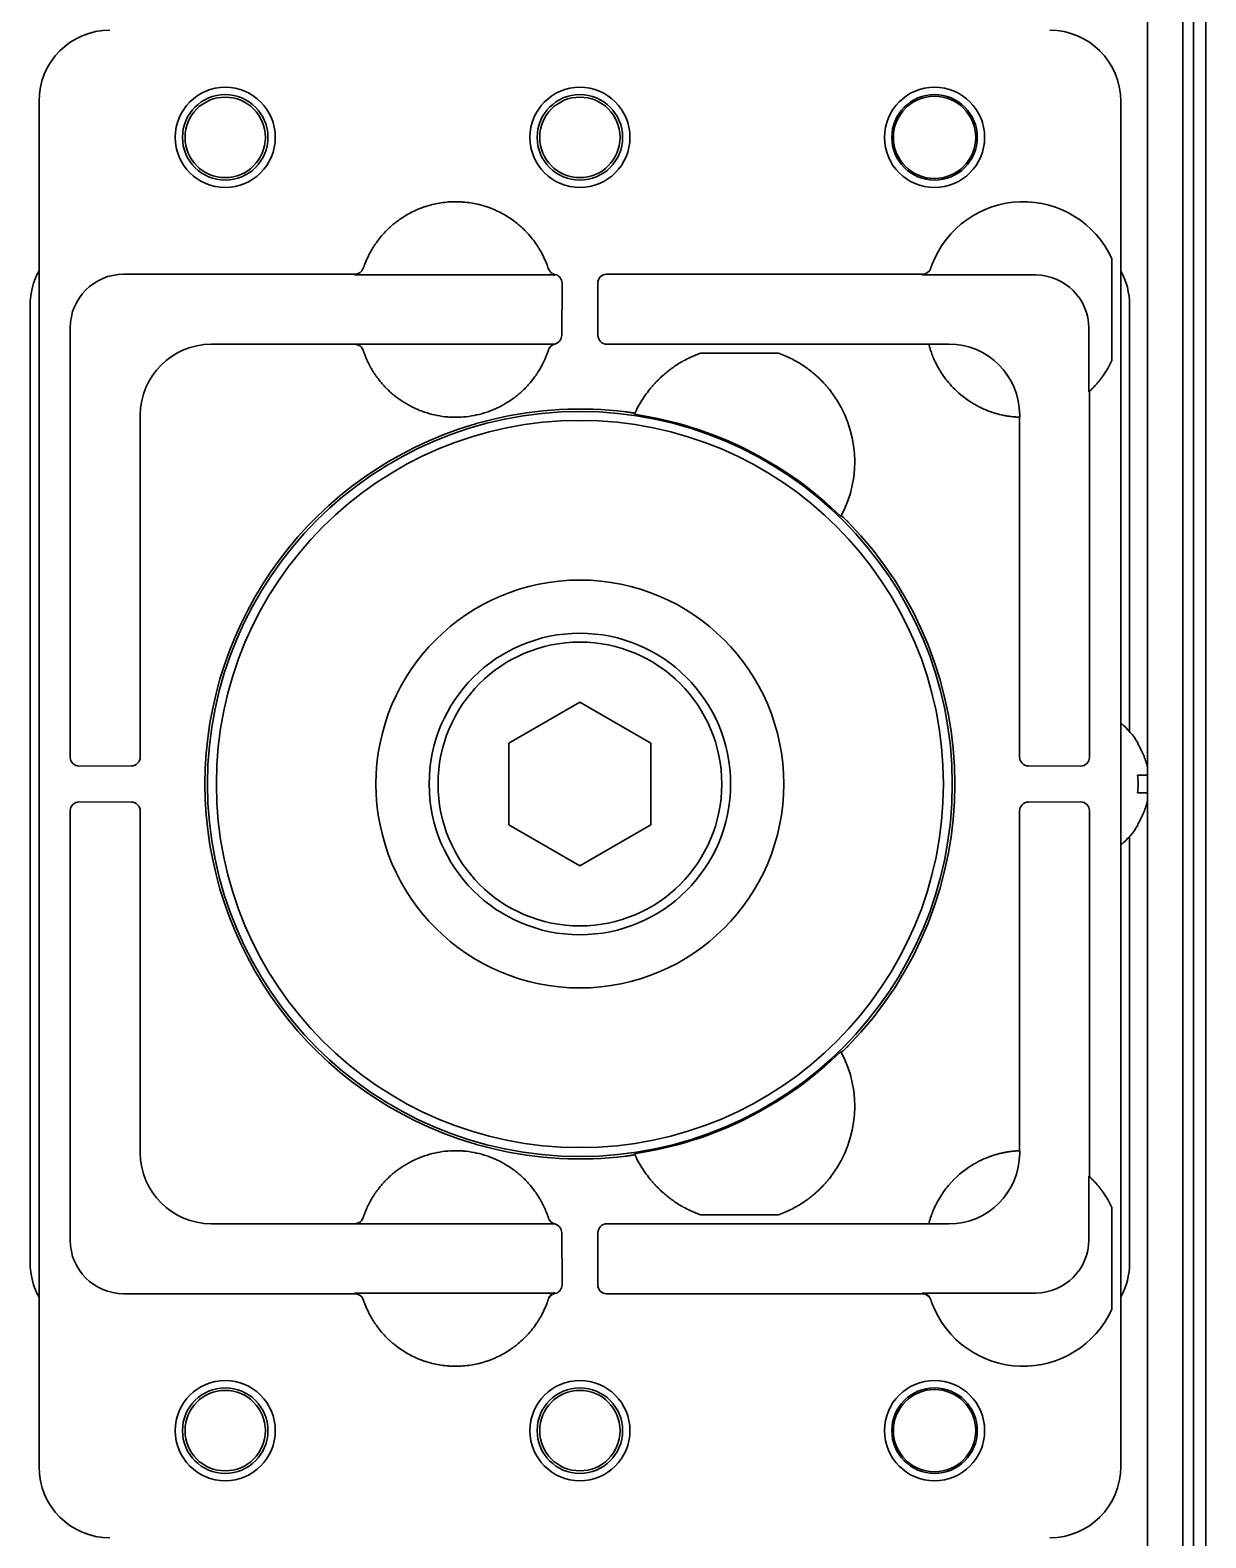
# Model space of a CAD drawing. Extents: x 6336 to 10269, y -393 to 3371.
# Drawn here: x 9113.1 to 9179.4, y 2651.2 to 2736.2 of the extents above; entities that cross this region are included whole.
import ezdxf

# ---------------------------------------------------------------- set-up
doc = ezdxf.new("R2010")
doc.units = 0
doc.header["$LTSCALE"] = 5
doc.layers.add('1', color=7, linetype='CONTINUOUS', true_color=0xffffff)

msp = doc.modelspace()

# ---------------------------------------------------------------- linework, layer by layer
at = {"layer": '1', "color": 7, "linetype": 'Continuous', "lineweight": 35}
for p, q in [((9178.073, 3234.726), (9178.073, 2599.326)), ((9179.373, 2584.526), (9179.373, 3233.926)), ((9178.684, 3230.926), (9178.684, 2587.526)), ((9176.073, 3188.71), (9176.073, 2694.737)), ((9113.573, 2732.227), (9113.573, 2655.226)), ((9174.573, 2655.226), (9174.573, 2732.227)), ((9131.859, 2722.804), (9131.854, 2722.789)), ((9163.859, 2722.804), (9163.86, 2722.805)), ((9163.86, 2722.807), (9163.864, 2722.818)), ((9174.073, 2723.344), (9174.073, 2717.608)), ((9131.385, 2722.463), (9118.335, 2722.463)), ((9142.547, 2722.424), (9131.372, 2722.424)), ((9143.051, 2719.019), (9143.066, 2721.963)), ((9145.079, 2721.963), (9145.094, 2719.016)), ((9163.385, 2722.463), (9145.579, 2722.463)), ((9169.771, 2722.424), (9163.372, 2722.424)), ((9113.073, 2720.727), (9113.073, 2666.726)), ((9175.073, 2696.678), (9175.073, 2720.727)), ((9115.336, 2719.464), (9115.336, 2695.232)), ((9172.771, 2715.828), (9172.771, 2719.424)), ((9123.279, 2718.519), (9131.375, 2718.519)), ((9131.372, 2718.528), (9142.617, 2718.528)), ((9145.594, 2718.519), (9150.288, 2718.519)), ((9150.288, 2718.519), (9150.385, 2718.519)), ((9150.882, 2718.52), (9150.385, 2718.519)), ((9150.883, 2718.52), (9155.263, 2718.52)), ((9155.263, 2718.52), (9155.761, 2718.519)), ((9155.761, 2718.519), (9155.858, 2718.519)), ((9155.858, 2718.519), (9163.749, 2718.519)), ((9163.749, 2718.519), (9163.747, 2718.528)), ((9163.747, 2718.528), (9164.876, 2718.528)), ((9131.848, 2718.181), (9131.848, 2718.181)), ((9155.263, 2718.02), (9150.883, 2718.02)), ((9172.771, 2715.828), (9172.81, 2715.864)), ((9172.81, 2695.232), (9172.81, 2715.864)), ((9119.28, 2695.247), (9119.28, 2714.52)), ((9168.875, 2714.403), (9168.866, 2714.404)), ((9168.866, 2714.404), (9168.866, 2695.247)), ((9168.875, 2714.529), (9168.875, 2714.403)), ((9140.073, 2696.036), (9144.073, 2698.345)), ((9144.073, 2698.345), (9148.073, 2696.036)), ((9140.073, 2691.417), (9140.073, 2696.036)), ((9148.073, 2696.036), (9148.073, 2691.417)), ((9175.518, 2696.026), (9175.551, 2696.026)), ((9115.836, 2694.733), (9118.78, 2694.748)), ((9169.363, 2694.748), (9172.31, 2694.733)), ((9176.073, 2693.22), (9176.073, 2694.221)), ((9115.336, 2692.22), (9115.336, 2667.989)), ((9118.78, 2692.705), (9115.836, 2692.72)), ((9119.28, 2672.933), (9119.28, 2692.205)), ((9168.866, 2692.205), (9168.866, 2673.049)), ((9172.31, 2692.72), (9169.363, 2692.705)), ((9172.81, 2671.588), (9172.81, 2692.22)), ((9176.073, 2692.716), (9176.073, 2599.726)), ((9144.073, 2689.107), (9140.073, 2691.417)), ((9148.073, 2691.417), (9144.073, 2689.107)), ((9175.551, 2691.426), (9175.518, 2691.426)), ((9175.073, 2666.726), (9175.073, 2690.774)), ((9168.866, 2673.049), (9168.875, 2673.049)), ((9168.875, 2673.049), (9168.875, 2672.923)), ((9172.771, 2668.028), (9172.771, 2671.624)), ((9131.849, 2669.273), (9131.849, 2669.273)), ((9150.883, 2669.433), (9155.263, 2669.433)), ((9174.073, 2669.844), (9174.073, 2664.108)), ((9131.375, 2668.933), (9123.279, 2668.933)), ((9142.617, 2668.924), (9131.372, 2668.924)), ((9143.066, 2665.489), (9143.051, 2668.436)), ((9145.094, 2668.436), (9145.079, 2665.489)), ((9150.288, 2668.933), (9145.594, 2668.933)), ((9150.385, 2668.933), (9150.288, 2668.933)), ((9150.882, 2668.933), (9150.385, 2668.933)), ((9155.263, 2668.933), (9150.883, 2668.933)), ((9155.761, 2668.933), (9155.263, 2668.933)), ((9155.858, 2668.933), (9155.761, 2668.933)), ((9163.749, 2668.933), (9155.858, 2668.933)), ((9163.747, 2668.924), (9163.749, 2668.933)), ((9164.876, 2668.924), (9163.747, 2668.924)), ((9118.335, 2664.989), (9131.385, 2664.989)), ((9131.372, 2665.028), (9142.547, 2665.028)), ((9145.579, 2664.989), (9163.385, 2664.989)), ((9163.372, 2665.028), (9169.771, 2665.028)), ((9131.852, 2664.67), (9131.859, 2664.648))]:
    msp.add_line(p, q, dxfattribs=at)
for centre, radius in [((9124.073, 2730.182), 2.825), ((9144.073, 2730.182), 2.825), ((9164.073, 2730.182), 2.825), ((9124.073, 2730.182), 2.411), ((9124.073, 2730.182), 2.267), ((9144.073, 2730.182), 2.411), ((9144.073, 2730.182), 2.267), ((9164.073, 2730.182), 2.411), ((9164.073, 2730.182), 2.32), ((9144.073, 2693.726), 21), ((9144.073, 2693.726), 20.5), ((9144.073, 2693.726), 11.5), ((9144.073, 2693.726), 8.5), ((9144.073, 2693.726), 8), ((9124.073, 2657.27), 2.825), ((9124.073, 2657.27), 2.411), ((9144.073, 2657.27), 2.825), ((9144.073, 2657.27), 2.411), ((9164.073, 2657.27), 2.825), ((9164.073, 2657.27), 2.411), ((9124.073, 2657.27), 2.267), ((9144.073, 2657.27), 2.267), ((9164.073, 2657.27), 2.32)]:
    msp.add_circle(centre, radius, dxfattribs=at)
for centre, radius, start, end in [((9169.073, 2721.052), 5.5, 24.61998, 158.89304), ((9169.073, 2719.9), 5.5, 324.66876, 335.38002), ((9169.073, 2719.9), 5.5, 225.48558, 238.47399), ((9153.073, 2711.9), 6.5, 143.94816, 155.25902), ((9153.073, 2711.9), 6.5, 332.04966, 36.05184), ((9144.073, 2693.726), 21.14, 82.96937, 103.24939), ((9144.073, 2693.726), 21.07, 45.69792, 81.61076), ((9144.073, 2693.726), 21.14, 106.69802, 253.30233), ((9144.073, 2693.726), 21.14, 315.6607, 44.3393), ((9171.453, 2693.527), 4.8, 31.37271, 49.458), ((9171.453, 2693.925), 4.8, 310.542, 328.62729), ((9144.073, 2693.726), 21.07, 278.38924, 314.30208), ((9153.073, 2675.552), 6.5, 323.94816, 27.95034), ((9144.073, 2693.726), 21.14, 256.75031, 277.03063), ((9153.073, 2675.552), 6.5, 204.74098, 216.05184), ((9169.073, 2667.552), 5.5, 121.52607, 139.88439), ((9169.073, 2667.552), 5.5, 24.61998, 35.33124), ((9169.073, 2666.4), 5.5, 201.10696, 335.38002)]:
    msp.add_arc(centre, radius, start, end, dxfattribs=at)
for centre, major_axis, ratio, start_param, end_param in [((9117.573, 2732.226), (2.829, -2.829), 0.999695, 2.356347, 3.926839), ((9170.572, 2732.226), (-2.829, -2.829), 0.999695, 2.356347, 3.926839), ((9117.073, 2720.726), (-2.829, 2.829), 0.999695, 0.279915, 0.785246), ((9131.385, 2722.963), (-0.474, 0.158), 0.999831, 1.892032, 3.138921), ((9142.768, 2722.943), (0.477, 0.15), 0.999767, 3.157291, 4.205088), ((9163.385, 2722.963), (-0.474, 0.159), 0.999831, 1.894839, 3.141593), ((9169.071, 2721.053), (1.747, 5.214), 0.99983, 1.569957, 1.576869), ((9171.072, 2720.726), (2.829, 2.829), 0.999695, 5.497939, 6.003271), ((9118.336, 2719.463), (-2.122, 2.122), 0.999543, 5.497939, 7.068431), ((9142.547, 2721.924), (0.224, 0.447), 0.99981, 0.22534, 0.463541), ((9142.566, 2721.963), (0.224, 0.448), 0.999239, 5.176082, 6.544021), ((9145.579, 2721.963), (-0.224, 0.448), 0.999239, 5.819644, 7.390288), ((9169.77, 2719.423), (2.122, 2.122), 0.999695, 5.497939, 7.068431), ((9123.28, 2714.519), (2.828, 2.828), 0.999924, 0.78555, 2.356042), ((9131.375, 2718.019), (-0.475, -0.156), 0.999831, 3.142574, 4.3946), ((9142.779, 2718.045), (-0.476, 0.155), 0.999754, 5.263357, 6.293203), ((9142.552, 2719.019), (-0.447, -0.224), 0.99981, 1.330368, 2.677899), ((9145.594, 2719.019), (0.447, -0.224), 0.99981, 3.605286, 5.17593), ((9164.875, 2714.528), (-2.829, -2.829), 0.999695, 2.356347, 3.926839), ((13843.254, 1908.685), (-4696.559, 804.417), 0.03512, 6.273761, 6.274076), ((5671.45, 5955.548), (-3486.444, 3247.993), 0.03512, 3.150702, 3.151017), ((9115.836, 2695.233), (0.448, 0.224), 0.999239, 2.678052, 4.248696), ((9118.78, 2695.247), (0.224, 0.447), 0.99981, 3.605286, 5.17593), ((9169.366, 2695.247), (-0.224, 0.447), 0.99981, 1.107255, 2.677899), ((9172.31, 2695.233), (-0.448, 0.224), 0.999239, 2.03449, 3.605134), ((9115.836, 2692.22), (-0.448, 0.224), 0.999239, 5.176082, 6.746726), ((9118.78, 2692.205), (0.224, -0.447), 0.99981, 1.107255, 2.677899), ((9169.366, 2692.205), (-0.224, -0.447), 0.99981, 3.605286, 5.17593), ((9172.31, 2692.22), (0.448, 0.224), 0.999239, 5.819644, 7.390288), ((5671.45, -568.096), (3486.444, 3247.993), 0.03512, 6.273761, 6.274076), ((9123.28, 2672.933), (-2.828, 2.828), 0.999924, 0.78555, 2.356042), ((13843.254, 3478.768), (4696.559, 804.417), 0.03512, 3.150702, 3.151017), ((9164.875, 2672.924), (-2.829, 2.829), 0.999695, 2.356347, 3.926839), ((9170.772, -4555.086), (0, 7227.617), 0.017452, 6.267025, 6.267338), ((9131.375, 2669.433), (0.475, -0.156), 0.999831, 5.030486, 6.282512), ((9142.779, 2669.407), (0.476, 0.155), 0.999754, 3.133975, 4.161422), ((9142.552, 2668.433), (-0.447, 0.224), 0.99981, 3.605286, 4.952817), ((9145.594, 2668.433), (0.447, 0.224), 0.99981, 1.107255, 2.677899), ((9118.336, 2667.99), (2.122, 2.122), 0.999543, 2.356347, 3.926839), ((9169.77, 2668.029), (2.122, -2.122), 0.999695, 5.497939, 7.068431), ((9117.073, 2666.727), (-2.829, -2.829), 0.999695, 5.497939, 6.003271), ((9171.072, 2666.727), (2.829, -2.829), 0.999695, 0.279915, 0.785246), ((9131.385, 2664.489), (-0.475, -0.157), 0.999831, 3.145682, 4.39242), ((9142.767, 2664.509), (0.473, -0.161), 0.999761, 2.10121, 3.149501), ((9142.547, 2665.529), (-0.224, 0.447), 0.99981, 2.678052, 2.916971), ((9142.566, 2665.489), (-0.224, 0.448), 0.999239, 2.880101, 4.248696), ((9145.579, 2665.489), (0.224, 0.448), 0.999239, 2.03449, 3.605134), ((9169.074, 2666.9), (5.684, 1.924), 0.999938, 3.132345, 3.139281), ((9163.385, 2664.489), (-0.474, -0.159), 0.999831, 3.141593, 4.388346), ((9169.081, 2666.402), (5.228, 1.734), 0.999252, 3.138522, 3.145428), ((9117.573, 2655.227), (2.829, 2.829), 0.999695, 2.356347, 3.926839), ((9170.572, 2655.227), (-2.829, 2.829), 0.999695, 2.356347, 3.926839)]:
    msp.add_ellipse(centre, major_axis=major_axis, ratio=ratio, start_param=start_param, end_param=end_param, dxfattribs=at)
for points, knots in [([(9142.206, 2723.029), (9142.106, 2723.289), (9141.987, 2723.539), (9141.833, 2723.81), (9141.815, 2723.84), (9141.78, 2723.899), (9141.762, 2723.929), (9141.707, 2724.017), (9141.669, 2724.076), (9141.553, 2724.247), (9141.472, 2724.358), (9141.216, 2724.681), (9141.031, 2724.883), (9140.779, 2725.118), (9140.702, 2725.187), (9140.623, 2725.255), (9140.57, 2725.299), (9140.543, 2725.321), (9140.407, 2725.43), (9140.297, 2725.512), (9139.956, 2725.745), (9139.719, 2725.883), (9139.348, 2726.063), (9139.222, 2726.118), (9139.061, 2726.182), (9139.029, 2726.194), (9138.964, 2726.218), (9138.931, 2726.23), (9138.833, 2726.265), (9138.767, 2726.286), (9138.438, 2726.389), (9138.17, 2726.45), (9137.764, 2726.512), (9137.627, 2726.527), (9137.421, 2726.543), (9137.318, 2726.549), (9137.214, 2726.552), (9137.144, 2726.553), (9137.11, 2726.553), (9136.797, 2726.554), (9136.523, 2726.533), (9135.981, 2726.451), (9135.713, 2726.39), (9135.416, 2726.298), (9135.383, 2726.287), (9135.317, 2726.266), (9135.284, 2726.254), (9135.186, 2726.22), (9135.121, 2726.196), (9134.928, 2726.12), (9134.802, 2726.065), (9134.432, 2725.885), (9134.194, 2725.748), (9133.91, 2725.553), (9133.826, 2725.493), (9133.743, 2725.431), (9133.688, 2725.388), (9133.66, 2725.367), (9133.525, 2725.258), (9133.421, 2725.168), (9133.119, 2724.886), (9132.933, 2724.685), (9132.677, 2724.362), (9132.596, 2724.251), (9132.499, 2724.107), (9132.48, 2724.079), (9132.442, 2724.02), (9132.423, 2723.991), (9132.368, 2723.903), (9132.333, 2723.843), (9132.161, 2723.542), (9132.042, 2723.293), (9131.942, 2723.033)], [0, 0, 0, 0, 0.0625, 0.0625, 0.070313, 0.070313, 0.078125, 0.078125, 0.09375, 0.09375, 0.125, 0.125, 0.1875, 0.1875, 0.203125, 0.210937, 0.210937, 0.21875, 0.21875, 0.25, 0.25, 0.3125, 0.3125, 0.34375, 0.34375, 0.351562, 0.351562, 0.359375, 0.359375, 0.375, 0.375, 0.4375, 0.4375, 0.46875, 0.46875, 0.484375, 0.492187, 0.492187, 0.5, 0.5, 0.5625, 0.5625, 0.625, 0.625, 0.632812, 0.632812, 0.640625, 0.640625, 0.65625, 0.65625, 0.6875, 0.6875, 0.75, 0.75, 0.765625, 0.773438, 0.773438, 0.78125, 0.78125, 0.8125, 0.8125, 0.875, 0.875, 0.90625, 0.90625, 0.914063, 0.914063, 0.921875, 0.921875, 0.9375, 0.9375, 1, 1, 1, 1]), ([(9131.942, 2723.033), (9131.936, 2723.018), (9131.93, 2723.003), (9131.922, 2722.981), (9131.919, 2722.974), (9131.914, 2722.96), (9131.911, 2722.953), (9131.904, 2722.932), (9131.899, 2722.919), (9131.892, 2722.9), (9131.89, 2722.894), (9131.886, 2722.883), (9131.884, 2722.877), (9131.879, 2722.861), (9131.875, 2722.852), (9131.87, 2722.835), (9131.867, 2722.828), (9131.864, 2722.819), (9131.864, 2722.817), (9131.862, 2722.812), (9131.861, 2722.811), (9131.86, 2722.806), (9131.859, 2722.804), (9131.859, 2722.804)], [0, 0, 0, 0, 0.125, 0.125, 0.1875, 0.1875, 0.25, 0.25, 0.375, 0.375, 0.4375, 0.4375, 0.5, 0.5, 0.625, 0.625, 0.75, 0.75, 0.8125, 0.8125, 0.875, 0.875, 1, 1, 1, 1]), ([(9142.293, 2722.785), (9142.293, 2722.786), (9142.293, 2722.788), (9142.291, 2722.793), (9142.29, 2722.795), (9142.288, 2722.8), (9142.287, 2722.803), (9142.284, 2722.813), (9142.281, 2722.821), (9142.277, 2722.834), (9142.275, 2722.839), (9142.272, 2722.85), (9142.27, 2722.855), (9142.264, 2722.872), (9142.259, 2722.884), (9142.25, 2722.911), (9142.245, 2722.924), (9142.237, 2722.946), (9142.235, 2722.953), (9142.229, 2722.968), (9142.226, 2722.975), (9142.218, 2722.998), (9142.212, 2723.014), (9142.206, 2723.029)], [0, 0, 0, 0, 0.125, 0.125, 0.1875, 0.1875, 0.25, 0.25, 0.375, 0.375, 0.4375, 0.4375, 0.5, 0.5, 0.625, 0.625, 0.75, 0.75, 0.8125, 0.8125, 0.875, 0.875, 1, 1, 1, 1]), ([(9163.942, 2723.033), (9163.939, 2723.026), (9163.936, 2723.018), (9163.93, 2723.003), (9163.928, 2722.996), (9163.919, 2722.974), (9163.914, 2722.96), (9163.904, 2722.932), (9163.899, 2722.919), (9163.892, 2722.9), (9163.89, 2722.894), (9163.886, 2722.882), (9163.884, 2722.877), (9163.879, 2722.861), (9163.875, 2722.852), (9163.87, 2722.835), (9163.867, 2722.828), (9163.863, 2722.816), (9163.862, 2722.812), (9163.86, 2722.807), (9163.86, 2722.806), (9163.859, 2722.805), (9163.859, 2722.804), (9163.859, 2722.804)], [0, 0, 0, 0, 0.0625, 0.0625, 0.125, 0.125, 0.25, 0.25, 0.375, 0.375, 0.4375, 0.4375, 0.5, 0.5, 0.625, 0.625, 0.75, 0.75, 0.875, 0.875, 0.9375, 0.9375, 1, 1, 1, 1]), ([(9131.372, 2718.528), (9131.398, 2718.528), (9131.45, 2718.524), (9131.501, 2718.512), (9131.539, 2718.5), (9131.551, 2718.496), (9131.575, 2718.486), (9131.587, 2718.48), (9131.622, 2718.463), (9131.644, 2718.449), (9131.676, 2718.426), (9131.686, 2718.418), (9131.706, 2718.401), (9131.716, 2718.392), (9131.743, 2718.364), (9131.76, 2718.345), (9131.791, 2718.303), (9131.805, 2718.28), (9131.829, 2718.234), (9131.839, 2718.209), (9131.847, 2718.184)], [0, 0, 0, 0, 0.125, 0.25, 0.25, 0.3125, 0.3125, 0.375, 0.375, 0.5, 0.5, 0.5625, 0.5625, 0.625, 0.625, 0.75, 0.75, 0.875, 0.875, 1, 1, 1, 1]), ([(9131.375, 2718.519), (9131.375, 2718.521), (9131.374, 2718.522), (9131.373, 2718.525), (9131.373, 2718.527), (9131.372, 2718.528)], [0, 0, 0, 0, 0.499999, 0.499999, 1, 1, 1, 1]), ([(9164.866, 2716.357), (9164.764, 2716.478), (9164.669, 2716.601), (9164.536, 2716.789), (9164.494, 2716.852), (9164.433, 2716.947), (9164.403, 2716.994), (9164.374, 2717.042), (9164.355, 2717.074), (9164.345, 2717.089), (9164.261, 2717.232), (9164.195, 2717.356), (9164.108, 2717.533), (9164.08, 2717.591), (9164.042, 2717.676), (9164.024, 2717.718), (9164.006, 2717.759), (9163.995, 2717.787), (9163.989, 2717.8), (9163.94, 2717.92), (9163.904, 2718.017), (9163.86, 2718.145), (9163.847, 2718.185), (9163.832, 2718.232), (9163.829, 2718.241), (9163.823, 2718.259), (9163.821, 2718.268), (9163.813, 2718.293), (9163.808, 2718.309), (9163.794, 2718.355), (9163.779, 2718.409), (9163.768, 2718.449), (9163.761, 2718.473), (9163.759, 2718.481), (9163.756, 2718.493), (9163.754, 2718.499), (9163.751, 2718.512), (9163.749, 2718.518), (9163.749, 2718.519)], [0, 0, 0, 0, 0.125, 0.125, 0.1875, 0.1875, 0.21875, 0.234375, 0.234375, 0.25, 0.25, 0.375, 0.375, 0.4375, 0.4375, 0.46875, 0.484375, 0.484375, 0.5, 0.5, 0.625, 0.625, 0.6875, 0.6875, 0.703125, 0.703125, 0.71875, 0.71875, 0.75, 0.75, 0.8125, 0.875, 0.875, 0.90625, 0.90625, 0.9375, 0.9375, 1, 1, 1, 1]), ([(9131.85, 2718.176), (9131.85, 2718.175), (9131.853, 2718.166), (9131.863, 2718.135), (9131.875, 2718.103), (9131.883, 2718.078), (9131.885, 2718.073), (9131.889, 2718.063), (9131.891, 2718.057), (9131.897, 2718.041), (9131.901, 2718.029), (9131.915, 2717.991), (9131.936, 2717.935), (9131.962, 2717.868), (9131.984, 2717.814), (9131.991, 2717.796), (9132.007, 2717.757), (9132.016, 2717.737), (9132.043, 2717.676), (9132.062, 2717.633), (9132.124, 2717.499), (9132.171, 2717.402), (9132.241, 2717.274), (9132.255, 2717.248), (9132.284, 2717.195), (9132.299, 2717.169), (9132.345, 2717.09), (9132.377, 2717.037), (9132.444, 2716.93), (9132.479, 2716.876), (9132.534, 2716.794), (9132.553, 2716.767), (9132.591, 2716.713), (9132.61, 2716.686), (9132.708, 2716.551), (9132.791, 2716.446), (9132.879, 2716.343)], [0, 0, 0, 0, 0.0625, 0.125, 0.1875, 0.1875, 0.203125, 0.203125, 0.21875, 0.21875, 0.25, 0.25, 0.3125, 0.375, 0.375, 0.40625, 0.40625, 0.4375, 0.4375, 0.5, 0.5, 0.625, 0.625, 0.65625, 0.65625, 0.6875, 0.6875, 0.75, 0.75, 0.8125, 0.8125, 0.84375, 0.84375, 0.875, 0.875, 1, 1, 1, 1]), ([(9141.265, 2716.343), (9141.361, 2716.457), (9141.452, 2716.573), (9141.58, 2716.75), (9141.621, 2716.81), (9141.67, 2716.884), (9141.68, 2716.899), (9141.699, 2716.929), (9141.709, 2716.944), (9141.738, 2716.989), (9141.756, 2717.019), (9141.846, 2717.166), (9141.909, 2717.281), (9141.979, 2717.417), (9141.993, 2717.444), (9142.019, 2717.497), (9142.032, 2717.523), (9142.068, 2717.6), (9142.09, 2717.649), (9142.111, 2717.695)], [0, 0, 0, 0, 0.25, 0.25, 0.375, 0.375, 0.40625, 0.40625, 0.4375, 0.4375, 0.5, 0.5, 0.75, 0.75, 0.8125, 0.8125, 0.875, 0.875, 1, 1, 1, 1]), ([(9142.111, 2717.695), (9142.145, 2717.772), (9142.173, 2717.842), (9142.21, 2717.935), (9142.221, 2717.964), (9142.236, 2718.004), (9142.24, 2718.017), (9142.249, 2718.042), (9142.253, 2718.053), (9142.273, 2718.108), (9142.284, 2718.142), (9142.296, 2718.176), (9142.299, 2718.185), (9142.302, 2718.194), (9142.302, 2718.196), (9142.303, 2718.199), (9142.304, 2718.2), (9142.304, 2718.2)], [0, 0, 0, 0, 0.25, 0.25, 0.375, 0.375, 0.4375, 0.4375, 0.5, 0.5, 0.75, 0.75, 0.875, 0.875, 0.9375, 0.9375, 1, 1, 1, 1]), ([(9149.813, 2717.523), (9149.788, 2717.509), (9149.759, 2717.492), (9149.696, 2717.454), (9149.662, 2717.433), (9149.608, 2717.399), (9149.589, 2717.387), (9149.551, 2717.363), (9149.532, 2717.351), (9149.473, 2717.312), (9149.433, 2717.285), (9149.35, 2717.228), (9149.308, 2717.198), (9149.221, 2717.136), (9149.177, 2717.103), (9149.044, 2717.002), (9148.955, 2716.93), (9148.776, 2716.778), (9148.686, 2716.697), (9148.551, 2716.569), (9148.506, 2716.525), (9148.438, 2716.457), (9148.415, 2716.434), (9148.371, 2716.387), (9148.348, 2716.364), (9148.304, 2716.316), (9148.281, 2716.292), (9148.237, 2716.243), (9148.171, 2716.17), (9148.107, 2716.094), (9147.98, 2715.941), (9147.898, 2715.835), (9147.818, 2715.725)], [0, 0, 0, 0, 0.0625, 0.0625, 0.125, 0.125, 0.15625, 0.15625, 0.1875, 0.1875, 0.25, 0.25, 0.3125, 0.3125, 0.375, 0.375, 0.5, 0.5, 0.625, 0.625, 0.6875, 0.6875, 0.71875, 0.71875, 0.75, 0.75, 0.78125, 0.78125, 0.8125, 0.875, 0.875, 1, 1, 1, 1]), ([(9158.328, 2715.725), (9158.248, 2715.835), (9158.166, 2715.941), (9158.059, 2716.07), (9158.037, 2716.096), (9157.994, 2716.146), (9157.972, 2716.171), (9157.907, 2716.245), (9157.863, 2716.294), (9157.731, 2716.435), (9157.642, 2716.524), (9157.507, 2716.653), (9157.462, 2716.694), (9157.394, 2716.755), (9157.371, 2716.776), (9157.326, 2716.815), (9157.303, 2716.835), (9157.19, 2716.931), (9157.1, 2717.003), (9156.968, 2717.103), (9156.925, 2717.136), (9156.839, 2717.198), (9156.797, 2717.227), (9156.735, 2717.27), (9156.714, 2717.284), (9156.673, 2717.312), (9156.653, 2717.325), (9156.594, 2717.363), (9156.556, 2717.388), (9156.502, 2717.422), (9156.484, 2717.433), (9156.45, 2717.453), (9156.434, 2717.463), (9156.387, 2717.492), (9156.358, 2717.509), (9156.333, 2717.523)], [0, 0, 0, 0, 0.125, 0.125, 0.15625, 0.15625, 0.1875, 0.1875, 0.25, 0.25, 0.375, 0.375, 0.4375, 0.4375, 0.46875, 0.46875, 0.5, 0.5, 0.625, 0.625, 0.6875, 0.6875, 0.75, 0.75, 0.78125, 0.78125, 0.8125, 0.8125, 0.875, 0.875, 0.90625, 0.90625, 0.9375, 0.9375, 1, 1, 1, 1]), ([(9173.56, 2716.719), (9173.524, 2716.668), (9173.487, 2716.618), (9173.412, 2716.52), (9173.375, 2716.472), (9173.298, 2716.378), (9173.259, 2716.332), (9173.201, 2716.265), (9173.181, 2716.243), (9173.143, 2716.2), (9173.124, 2716.179), (9173.086, 2716.139), (9173.067, 2716.119), (9173.04, 2716.09), (9173.031, 2716.081), (9173.013, 2716.063), (9173.005, 2716.054), (9172.962, 2716.01), (9172.93, 2715.979), (9172.896, 2715.946), (9172.889, 2715.939), (9172.877, 2715.927), (9172.871, 2715.922), (9172.854, 2715.906), (9172.844, 2715.897), (9172.832, 2715.885), (9172.829, 2715.882), (9172.823, 2715.876), (9172.82, 2715.874), (9172.813, 2715.867), (9172.811, 2715.865), (9172.81, 2715.864)], [0, 0, 0, 0, 0.125, 0.125, 0.25, 0.25, 0.375, 0.375, 0.4375, 0.4375, 0.5, 0.5, 0.5625, 0.5625, 0.59375, 0.59375, 0.625, 0.625, 0.75, 0.75, 0.78125, 0.78125, 0.8125, 0.8125, 0.875, 0.875, 0.90625, 0.90625, 0.9375, 0.9375, 1, 1, 1, 1]), ([(9132.879, 2716.343), (9133.009, 2716.19), (9133.146, 2716.045), (9133.363, 2715.84), (9133.437, 2715.773), (9133.552, 2715.676), (9133.59, 2715.644), (9133.668, 2715.582), (9133.708, 2715.551), (9133.906, 2715.4), (9134.07, 2715.289), (9134.409, 2715.086), (9134.583, 2714.993), (9134.853, 2714.869), (9134.944, 2714.829), (9135.083, 2714.774), (9135.13, 2714.756), (9135.224, 2714.722), (9135.271, 2714.705), (9135.508, 2714.626), (9135.699, 2714.573), (9136.085, 2714.488), (9136.28, 2714.456), (9136.575, 2714.424), (9136.674, 2714.416), (9136.823, 2714.408), (9136.872, 2714.406), (9136.972, 2714.403), (9137.022, 2714.402), (9137.272, 2714.402), (9137.471, 2714.413), (9137.864, 2714.456), (9138.058, 2714.488), (9138.445, 2714.573), (9138.636, 2714.626), (9138.873, 2714.706), (9138.921, 2714.722), (9139.014, 2714.757), (9139.154, 2714.81), (9139.29, 2714.869), (9139.56, 2714.993), (9139.734, 2715.086), (9140.073, 2715.289), (9140.237, 2715.4), (9140.436, 2715.551), (9140.476, 2715.582), (9140.554, 2715.645), (9140.67, 2715.74), (9140.781, 2715.84), (9140.998, 2716.045), (9141.135, 2716.19), (9141.265, 2716.343)], [0, 0, 0, 0, 0.0625, 0.0625, 0.09375, 0.09375, 0.109375, 0.109375, 0.125, 0.125, 0.1875, 0.1875, 0.25, 0.25, 0.28125, 0.28125, 0.296875, 0.296875, 0.3125, 0.3125, 0.375, 0.375, 0.4375, 0.4375, 0.46875, 0.46875, 0.484375, 0.484375, 0.5, 0.5, 0.5625, 0.5625, 0.625, 0.625, 0.6875, 0.6875, 0.703125, 0.703125, 0.71875, 0.75, 0.75, 0.8125, 0.8125, 0.875, 0.875, 0.890625, 0.890625, 0.90625, 0.9375, 0.9375, 1, 1, 1, 1]), ([(9167.931, 2714.52), (9167.801, 2714.547), (9167.666, 2714.581), (9167.453, 2714.643), (9167.381, 2714.666), (9167.27, 2714.703), (9167.233, 2714.716), (9167.158, 2714.744), (9167.121, 2714.758), (9166.933, 2714.83), (9166.783, 2714.896), (9166.598, 2714.988), (9166.561, 2715.007), (9166.487, 2715.045), (9166.45, 2715.065), (9166.341, 2715.126), (9166.268, 2715.168), (9166.197, 2715.212)], [0, 0, 0, 0, 0.25, 0.25, 0.375, 0.375, 0.4375, 0.4375, 0.5, 0.5, 0.75, 0.75, 0.8125, 0.8125, 0.875, 0.875, 1, 1, 1, 1]), ([(9139.228, 2714.303), (9139.125, 2714.279), (9139.022, 2714.254), (9138.816, 2714.202), (9138.611, 2714.149), (9138.406, 2714.092), (9138.202, 2714.035), (9138.1, 2714.005), (9137.999, 2713.974)], [0, 0, 0, 0, 0.25, 0.25, 0.5, 0.75, 0.75, 1, 1, 1, 1]), ([(9147.17, 2714.62), (9147.17, 2714.621), (9147.167, 2714.623), (9147.158, 2714.626), (9147.154, 2714.627), (9147.146, 2714.629), (9147.144, 2714.63), (9147.138, 2714.631), (9147.135, 2714.632), (9147.119, 2714.635), (9147.103, 2714.639), (9147.075, 2714.644), (9147.065, 2714.646), (9147.043, 2714.65), (9147.021, 2714.654), (9146.996, 2714.658), (9146.97, 2714.663), (9146.956, 2714.665), (9146.914, 2714.672), (9146.885, 2714.676), (9146.839, 2714.683), (9146.824, 2714.685), (9146.792, 2714.69), (9146.775, 2714.692), (9146.727, 2714.698), (9146.694, 2714.703), (9146.66, 2714.707)], [0, 0, 0, 0, 0.125, 0.125, 0.1875, 0.1875, 0.21875, 0.21875, 0.25, 0.25, 0.375, 0.375, 0.4375, 0.4375, 0.5, 0.5625, 0.5625, 0.625, 0.625, 0.75, 0.75, 0.8125, 0.8125, 0.875, 0.875, 1, 1, 1, 1]), ([(9168.866, 2714.404), (9168.864, 2714.404), (9168.857, 2714.404), (9168.834, 2714.405), (9168.818, 2714.406), (9168.775, 2714.408), (9168.749, 2714.409), (9168.71, 2714.412), (9168.701, 2714.412), (9168.685, 2714.413), (9168.659, 2714.415), (9168.63, 2714.418), (9168.57, 2714.423), (9168.525, 2714.427), (9168.428, 2714.438), (9168.375, 2714.444), (9168.303, 2714.454), (9168.288, 2714.456), (9168.258, 2714.46), (9168.213, 2714.467), (9168.166, 2714.475), (9168.069, 2714.492), (9168.002, 2714.505), (9167.931, 2714.52)], [0, 0, 0, 0, 0.125, 0.125, 0.25, 0.25, 0.375, 0.375, 0.40625, 0.40625, 0.4375, 0.5, 0.5, 0.625, 0.625, 0.75, 0.75, 0.78125, 0.78125, 0.8125, 0.875, 0.875, 1, 1, 1, 1]), ([(9159.192, 2708.501), (9159.169, 2708.525), (9159.146, 2708.548), (9159.111, 2708.583), (9159.099, 2708.594), (9159.077, 2708.617), (9159.065, 2708.628), (9159.032, 2708.661), (9159.011, 2708.681), (9158.98, 2708.71), (9158.97, 2708.72), (9158.956, 2708.733), (9158.951, 2708.738), (9158.942, 2708.747), (9158.937, 2708.751), (9158.915, 2708.771), (9158.899, 2708.786), (9158.881, 2708.802), (9158.877, 2708.805), (9158.871, 2708.811), (9158.868, 2708.814), (9158.858, 2708.822), (9158.853, 2708.826), (9158.837, 2708.839), (9158.829, 2708.845), (9158.821, 2708.851), (9158.819, 2708.852), (9158.816, 2708.854), (9158.815, 2708.854), (9158.815, 2708.853)], [0, 0, 0, 0, 0.125, 0.125, 0.1875, 0.1875, 0.25, 0.25, 0.375, 0.375, 0.4375, 0.4375, 0.46875, 0.46875, 0.5, 0.5, 0.625, 0.625, 0.65625, 0.65625, 0.6875, 0.6875, 0.75, 0.75, 0.875, 0.875, 0.9375, 0.9375, 1, 1, 1, 1]), ([(9175.518, 2694.226), (9175.642, 2694.226), (9175.75, 2694.226), (9175.888, 2694.226), (9175.93, 2694.226), (9176.006, 2694.226), (9176.039, 2694.226), (9176.069, 2694.226)], [0, 0, 0, 0, 0.5, 0.5, 0.75, 0.75, 1, 1, 1, 1]), ([(9175.518, 2691.426), (9175.642, 2691.629), (9175.75, 2691.839), (9175.888, 2692.164), (9175.93, 2692.274), (9176.006, 2692.497), (9176.039, 2692.611), (9176.069, 2692.726)], [0, 0, 0, 0, 0.5, 0.5, 0.75, 0.75, 1, 1, 1, 1]), ([(9158.815, 2678.599), (9158.815, 2678.598), (9158.818, 2678.599), (9158.827, 2678.605), (9158.83, 2678.607), (9158.836, 2678.612), (9158.838, 2678.614), (9158.842, 2678.617), (9158.845, 2678.619), (9158.858, 2678.63), (9158.87, 2678.641), (9158.891, 2678.66), (9158.899, 2678.667), (9158.915, 2678.681), (9158.932, 2678.697), (9158.95, 2678.714), (9158.97, 2678.732), (9158.98, 2678.741), (9159.01, 2678.771), (9159.032, 2678.791), (9159.065, 2678.824), (9159.076, 2678.835), (9159.099, 2678.857), (9159.111, 2678.869), (9159.145, 2678.904), (9159.169, 2678.927), (9159.192, 2678.951)], [0, 0, 0, 0, 0.125, 0.125, 0.1875, 0.1875, 0.21875, 0.21875, 0.25, 0.25, 0.375, 0.375, 0.4375, 0.4375, 0.5, 0.5625, 0.5625, 0.625, 0.625, 0.75, 0.75, 0.8125, 0.8125, 0.875, 0.875, 1, 1, 1, 1]), ([(9137.999, 2673.478), (9138.101, 2673.447), (9138.202, 2673.418), (9138.406, 2673.36), (9138.611, 2673.304), (9138.816, 2673.25), (9139.022, 2673.199), (9139.125, 2673.173), (9139.228, 2673.149)], [0, 0, 0, 0, 0.25, 0.25, 0.5, 0.75, 0.75, 1, 1, 1, 1]), ([(9141.265, 2671.109), (9141.135, 2671.262), (9140.998, 2671.407), (9140.781, 2671.613), (9140.706, 2671.679), (9140.592, 2671.776), (9140.553, 2671.808), (9140.475, 2671.871), (9140.436, 2671.901), (9140.237, 2672.052), (9140.073, 2672.163), (9139.735, 2672.366), (9139.56, 2672.459), (9139.29, 2672.584), (9139.199, 2672.623), (9139.06, 2672.678), (9139.014, 2672.696), (9138.92, 2672.73), (9138.873, 2672.747), (9138.636, 2672.827), (9138.445, 2672.879), (9138.059, 2672.964), (9137.864, 2672.996), (9137.569, 2673.028), (9137.47, 2673.036), (9137.321, 2673.044), (9137.271, 2673.046), (9137.172, 2673.049), (9137.121, 2673.05), (9136.871, 2673.05), (9136.673, 2673.039), (9136.28, 2672.996), (9136.085, 2672.964), (9135.699, 2672.879), (9135.507, 2672.826), (9135.27, 2672.747), (9135.223, 2672.73), (9135.129, 2672.696), (9134.99, 2672.642), (9134.853, 2672.584), (9134.584, 2672.459), (9134.409, 2672.367), (9134.071, 2672.163), (9133.906, 2672.052), (9133.707, 2671.901), (9133.668, 2671.87), (9133.59, 2671.808), (9133.474, 2671.712), (9133.363, 2671.612), (9133.146, 2671.407), (9133.009, 2671.262), (9132.879, 2671.109)], [0, 0, 0, 0, 0.0625, 0.0625, 0.09375, 0.09375, 0.109375, 0.109375, 0.125, 0.125, 0.1875, 0.1875, 0.25, 0.25, 0.28125, 0.28125, 0.296875, 0.296875, 0.3125, 0.3125, 0.375, 0.375, 0.4375, 0.4375, 0.46875, 0.46875, 0.484375, 0.484375, 0.5, 0.5, 0.5625, 0.5625, 0.625, 0.625, 0.6875, 0.6875, 0.703125, 0.703125, 0.71875, 0.75, 0.75, 0.8125, 0.8125, 0.875, 0.875, 0.890625, 0.890625, 0.90625, 0.9375, 0.9375, 1, 1, 1, 1]), ([(9146.66, 2672.745), (9146.694, 2672.75), (9146.727, 2672.754), (9146.775, 2672.76), (9146.791, 2672.762), (9146.823, 2672.767), (9146.839, 2672.769), (9146.885, 2672.776), (9146.914, 2672.78), (9146.956, 2672.787), (9146.969, 2672.789), (9146.989, 2672.793), (9146.995, 2672.794), (9147.008, 2672.796), (9147.014, 2672.797), (9147.044, 2672.802), (9147.065, 2672.806), (9147.089, 2672.811), (9147.093, 2672.811), (9147.102, 2672.813), (9147.106, 2672.814), (9147.118, 2672.817), (9147.125, 2672.818), (9147.145, 2672.823), (9147.154, 2672.825), (9147.164, 2672.828), (9147.166, 2672.829), (9147.169, 2672.831), (9147.17, 2672.832), (9147.17, 2672.832)], [0, 0, 0, 0, 0.125, 0.125, 0.1875, 0.1875, 0.25, 0.25, 0.375, 0.375, 0.4375, 0.4375, 0.46875, 0.46875, 0.5, 0.5, 0.625, 0.625, 0.65625, 0.65625, 0.6875, 0.6875, 0.75, 0.75, 0.875, 0.875, 0.9375, 0.9375, 1, 1, 1, 1]), ([(9166.197, 2672.241), (9166.268, 2672.284), (9166.34, 2672.326), (9166.485, 2672.407), (9166.559, 2672.445), (9166.779, 2672.554), (9166.929, 2672.62), (9167.116, 2672.693), (9167.154, 2672.707), (9167.21, 2672.728), (9167.229, 2672.734), (9167.267, 2672.747), (9167.36, 2672.78), (9167.451, 2672.808), (9167.594, 2672.85), (9167.663, 2672.869), (9167.8, 2672.904), (9167.866, 2672.919), (9167.931, 2672.933)], [0, 0, 0, 0, 0.125, 0.125, 0.25, 0.25, 0.5, 0.5, 0.5625, 0.5625, 0.59375, 0.59375, 0.625, 0.75, 0.75, 0.875, 0.875, 1, 1, 1, 1]), ([(9167.931, 2672.933), (9168.002, 2672.948), (9168.07, 2672.961), (9168.198, 2672.983), (9168.258, 2672.992), (9168.372, 2673.008), (9168.425, 2673.014), (9168.524, 2673.025), (9168.569, 2673.03), (9168.65, 2673.036), (9168.685, 2673.039), (9168.747, 2673.043), (9168.774, 2673.044), (9168.817, 2673.047), (9168.851, 2673.048), (9168.864, 2673.049), (9168.866, 2673.049)], [0, 0, 0, 0, 0.125, 0.125, 0.25, 0.25, 0.375, 0.375, 0.5, 0.5, 0.625, 0.625, 0.75, 0.75, 0.875, 1, 1, 1, 1]), ([(9147.818, 2671.727), (9147.898, 2671.617), (9147.98, 2671.512), (9148.107, 2671.358), (9148.15, 2671.308), (9148.215, 2671.233), (9148.237, 2671.209), (9148.281, 2671.16), (9148.304, 2671.136), (9148.348, 2671.088), (9148.371, 2671.065), (9148.415, 2671.018), (9148.438, 2670.995), (9148.506, 2670.927), (9148.551, 2670.883), (9148.686, 2670.755), (9148.776, 2670.674), (9148.955, 2670.522), (9149.044, 2670.45), (9149.177, 2670.349), (9149.221, 2670.316), (9149.308, 2670.254), (9149.35, 2670.224), (9149.433, 2670.167), (9149.473, 2670.14), (9149.532, 2670.102), (9149.551, 2670.089), (9149.589, 2670.065), (9149.608, 2670.053), (9149.662, 2670.019), (9149.696, 2669.998), (9149.759, 2669.961), (9149.788, 2669.944), (9149.813, 2669.929)], [0, 0, 0, 0, 0.125, 0.125, 0.1875, 0.1875, 0.21875, 0.21875, 0.25, 0.25, 0.28125, 0.28125, 0.3125, 0.3125, 0.375, 0.375, 0.5, 0.5, 0.625, 0.625, 0.6875, 0.6875, 0.75, 0.75, 0.8125, 0.8125, 0.84375, 0.84375, 0.875, 0.875, 0.9375, 0.9375, 1, 1, 1, 1]), ([(9156.333, 2669.929), (9156.358, 2669.944), (9156.387, 2669.961), (9156.434, 2669.989), (9156.45, 2669.999), (9156.485, 2670.02), (9156.502, 2670.031), (9156.556, 2670.065), (9156.594, 2670.089), (9156.653, 2670.127), (9156.673, 2670.141), (9156.714, 2670.168), (9156.735, 2670.182), (9156.797, 2670.225), (9156.839, 2670.255), (9156.925, 2670.317), (9156.969, 2670.349), (9157.1, 2670.449), (9157.19, 2670.521), (9157.303, 2670.617), (9157.326, 2670.637), (9157.371, 2670.677), (9157.44, 2670.737), (9157.507, 2670.8), (9157.642, 2670.928), (9157.731, 2671.018), (9157.863, 2671.159), (9157.907, 2671.207), (9157.972, 2671.281), (9157.994, 2671.306), (9158.037, 2671.357), (9158.059, 2671.382), (9158.166, 2671.511), (9158.248, 2671.617), (9158.328, 2671.727)], [0, 0, 0, 0, 0.0625, 0.0625, 0.09375, 0.09375, 0.125, 0.125, 0.1875, 0.1875, 0.21875, 0.21875, 0.25, 0.25, 0.3125, 0.3125, 0.375, 0.375, 0.5, 0.5, 0.53125, 0.53125, 0.5625, 0.625, 0.625, 0.75, 0.75, 0.8125, 0.8125, 0.84375, 0.84375, 0.875, 0.875, 1, 1, 1, 1]), ([(9172.81, 2671.588), (9172.811, 2671.587), (9172.813, 2671.585), (9172.822, 2671.577), (9172.828, 2671.571), (9172.84, 2671.56), (9172.845, 2671.556), (9172.854, 2671.547), (9172.859, 2671.542), (9172.876, 2671.526), (9172.888, 2671.514), (9172.909, 2671.494), (9172.916, 2671.487), (9172.931, 2671.473), (9172.938, 2671.465), (9172.962, 2671.442), (9172.978, 2671.426), (9173.012, 2671.391), (9173.03, 2671.373), (9173.057, 2671.344), (9173.066, 2671.334), (9173.085, 2671.315), (9173.094, 2671.305), (9173.141, 2671.254), (9173.18, 2671.212), (9173.238, 2671.145), (9173.257, 2671.122), (9173.296, 2671.076), (9173.316, 2671.053), (9173.374, 2670.981), (9173.412, 2670.933), (9173.487, 2670.834), (9173.524, 2670.784), (9173.56, 2670.733)], [0, 0, 0, 0, 0.0625, 0.0625, 0.125, 0.125, 0.15625, 0.15625, 0.1875, 0.1875, 0.25, 0.25, 0.28125, 0.28125, 0.3125, 0.3125, 0.375, 0.375, 0.4375, 0.4375, 0.46875, 0.46875, 0.5, 0.5, 0.625, 0.625, 0.6875, 0.6875, 0.75, 0.75, 0.875, 0.875, 1, 1, 1, 1]), ([(9132.879, 2671.109), (9132.791, 2671.006), (9132.709, 2670.901), (9132.592, 2670.741), (9132.554, 2670.688), (9132.499, 2670.607), (9132.481, 2670.58), (9132.446, 2670.525), (9132.429, 2670.498), (9132.344, 2670.363), (9132.283, 2670.258), (9132.202, 2670.106), (9132.176, 2670.056), (9132.145, 2669.996), (9132.14, 2669.984), (9132.128, 2669.96), (9132.122, 2669.948), (9132.105, 2669.912), (9132.094, 2669.889), (9132.042, 2669.777), (9132.007, 2669.695), (9131.97, 2669.605), (9131.963, 2669.587), (9131.953, 2669.562), (9131.95, 2669.554), (9131.943, 2669.537), (9131.928, 2669.498), (9131.905, 2669.434), (9131.889, 2669.39), (9131.878, 2669.36), (9131.875, 2669.351), (9131.87, 2669.335), (9131.867, 2669.327), (9131.86, 2669.307), (9131.853, 2669.286), (9131.85, 2669.278), (9131.85, 2669.276)], [0, 0, 0, 0, 0.125, 0.125, 0.1875, 0.1875, 0.21875, 0.21875, 0.25, 0.25, 0.375, 0.375, 0.4375, 0.4375, 0.453125, 0.453125, 0.46875, 0.46875, 0.5, 0.5, 0.625, 0.625, 0.65625, 0.65625, 0.671875, 0.671875, 0.6875, 0.75, 0.8125, 0.8125, 0.84375, 0.84375, 0.875, 0.875, 0.9375, 1, 1, 1, 1]), ([(9142.111, 2669.757), (9142.09, 2669.803), (9142.068, 2669.852), (9142.02, 2669.953), (9141.995, 2670.005), (9141.953, 2670.087), (9141.931, 2670.128), (9141.908, 2670.171), (9141.892, 2670.199), (9141.884, 2670.214), (9141.844, 2670.286), (9141.81, 2670.344), (9141.739, 2670.462), (9141.701, 2670.521), (9141.642, 2670.61), (9141.622, 2670.64), (9141.581, 2670.7), (9141.56, 2670.73), (9141.452, 2670.879), (9141.361, 2670.996), (9141.265, 2671.109)], [0, 0, 0, 0, 0.125, 0.125, 0.25, 0.25, 0.3125, 0.34375, 0.34375, 0.375, 0.375, 0.5, 0.5, 0.625, 0.625, 0.6875, 0.6875, 0.75, 0.75, 1, 1, 1, 1]), ([(9163.749, 2668.933), (9163.749, 2668.935), (9163.751, 2668.94), (9163.755, 2668.958), (9163.762, 2668.983), (9163.773, 2669.022), (9163.781, 2669.052), (9163.783, 2669.058), (9163.786, 2669.07), (9163.788, 2669.077), (9163.794, 2669.097), (9163.799, 2669.112), (9163.812, 2669.157), (9163.833, 2669.224), (9163.859, 2669.304), (9163.881, 2669.368), (9163.893, 2669.401), (9163.906, 2669.436), (9163.914, 2669.46), (9163.919, 2669.472), (9163.941, 2669.533), (9163.961, 2669.583), (9164.026, 2669.742), (9164.076, 2669.855), (9164.15, 2670.005), (9164.165, 2670.036), (9164.197, 2670.097), (9164.213, 2670.127), (9164.263, 2670.22), (9164.298, 2670.282), (9164.372, 2670.408), (9164.41, 2670.471), (9164.472, 2670.566), (9164.493, 2670.598), (9164.536, 2670.661), (9164.558, 2670.693), (9164.669, 2670.851), (9164.765, 2670.975), (9164.867, 2671.096)], [0, 0, 0, 0, 0.0625, 0.0625, 0.125, 0.1875, 0.1875, 0.203125, 0.203125, 0.21875, 0.21875, 0.25, 0.25, 0.3125, 0.375, 0.375, 0.40625, 0.421875, 0.421875, 0.4375, 0.4375, 0.5, 0.5, 0.625, 0.625, 0.65625, 0.65625, 0.6875, 0.6875, 0.75, 0.75, 0.8125, 0.8125, 0.84375, 0.84375, 0.875, 0.875, 1, 1, 1, 1]), ([(9155.687, 2669.601), (9156.045, 2669.759), (9156.247, 2669.879), (9156.333, 2669.929), (9156.333, 2669.929), (9156.333, 2669.929)], [0, 0, 0, 0, 0.99996, 0.99996, 1, 1, 1, 1]), ([(9131.847, 2669.268), (9131.839, 2669.243), (9131.819, 2669.195), (9131.792, 2669.15), (9131.768, 2669.119), (9131.76, 2669.108), (9131.743, 2669.088), (9131.734, 2669.079), (9131.707, 2669.051), (9131.687, 2669.034), (9131.655, 2669.011), (9131.644, 2669.004), (9131.622, 2668.99), (9131.61, 2668.984), (9131.576, 2668.966), (9131.552, 2668.956), (9131.502, 2668.94), (9131.476, 2668.934), (9131.425, 2668.926), (9131.398, 2668.924), (9131.372, 2668.924)], [0, 0, 0, 0, 0.125, 0.25, 0.25, 0.3125, 0.3125, 0.375, 0.375, 0.5, 0.5, 0.5625, 0.5625, 0.625, 0.625, 0.75, 0.75, 0.875, 0.875, 1, 1, 1, 1]), ([(9142.304, 2669.252), (9142.303, 2669.255), (9142.299, 2669.268), (9142.287, 2669.303), (9142.282, 2669.318), (9142.273, 2669.343), (9142.27, 2669.352), (9142.263, 2669.372), (9142.259, 2669.382), (9142.24, 2669.437), (9142.22, 2669.49), (9142.184, 2669.581), (9142.171, 2669.614), (9142.15, 2669.666), (9142.142, 2669.683), (9142.127, 2669.72), (9142.119, 2669.738), (9142.111, 2669.757)], [0, 0, 0, 0, 0.25, 0.25, 0.375, 0.375, 0.4375, 0.4375, 0.5, 0.5, 0.75, 0.75, 0.875, 0.875, 0.9375, 0.9375, 1, 1, 1, 1]), ([(9131.372, 2668.924), (9131.373, 2668.925), (9131.373, 2668.927), (9131.374, 2668.93), (9131.375, 2668.932), (9131.375, 2668.933)], [0, 0, 0, 0, 0.496999, 0.496999, 1, 1, 1, 1]), ([(9142.307, 2664.71), (9142.321, 2664.751), (9142.339, 2664.789), (9142.367, 2664.834), (9142.373, 2664.843), (9142.386, 2664.86), (9142.392, 2664.869), (9142.413, 2664.893), (9142.442, 2664.924), (9142.475, 2664.951), (9142.501, 2664.97), (9142.51, 2664.976), (9142.528, 2664.987), (9142.537, 2664.992), (9142.584, 2665.017), (9142.623, 2665.033), (9142.665, 2665.043)], [0, 0, 0, 0, 0.25, 0.25, 0.3125, 0.3125, 0.375, 0.375, 0.5, 0.625, 0.625, 0.6875, 0.6875, 0.75, 0.75, 1, 1, 1, 1]), ([(9142.665, 2665.043), (9142.665, 2665.036), (9142.666, 2665.03), (9142.666, 2665.015), (9142.667, 2665.007), (9142.667, 2664.999)], [0, 0, 0, 0, 0.441588, 0.441588, 1, 1, 1, 1]), ([(9163.372, 2665.028), (9163.398, 2665.028), (9163.45, 2665.024), (9163.501, 2665.012), (9163.539, 2665), (9163.551, 2664.996), (9163.575, 2664.986), (9163.587, 2664.98), (9163.622, 2664.963), (9163.644, 2664.949), (9163.676, 2664.926), (9163.686, 2664.918), (9163.706, 2664.901), (9163.716, 2664.892), (9163.743, 2664.864), (9163.76, 2664.845), (9163.791, 2664.803), (9163.805, 2664.78), (9163.829, 2664.734), (9163.839, 2664.709), (9163.847, 2664.684)], [0, 0, 0, 0, 0.125, 0.25, 0.25, 0.3125, 0.3125, 0.375, 0.375, 0.5, 0.5, 0.5625, 0.5625, 0.625, 0.625, 0.75, 0.75, 0.875, 0.875, 1, 1, 1, 1]), ([(9131.859, 2664.648), (9131.859, 2664.648), (9131.86, 2664.646), (9131.861, 2664.642), (9131.862, 2664.64), (9131.863, 2664.636), (9131.864, 2664.633), (9131.867, 2664.624), (9131.87, 2664.617), (9131.874, 2664.605), (9131.875, 2664.601), (9131.879, 2664.591), (9131.88, 2664.586), (9131.886, 2664.57), (9131.89, 2664.559), (9131.897, 2664.54), (9131.899, 2664.534), (9131.904, 2664.52), (9131.906, 2664.514), (9131.914, 2664.493), (9131.919, 2664.479), (9131.927, 2664.457), (9131.93, 2664.449), (9131.936, 2664.434), (9131.939, 2664.427), (9131.942, 2664.419)], [0, 0, 0, 0, 0.125, 0.125, 0.1875, 0.1875, 0.25, 0.25, 0.375, 0.375, 0.4375, 0.4375, 0.5, 0.5, 0.625, 0.625, 0.6875, 0.6875, 0.75, 0.75, 0.875, 0.875, 0.9375, 0.9375, 1, 1, 1, 1]), ([(9131.942, 2664.419), (9132.042, 2664.16), (9132.161, 2663.91), (9132.316, 2663.639), (9132.333, 2663.609), (9132.369, 2663.549), (9132.387, 2663.52), (9132.442, 2663.431), (9132.48, 2663.373), (9132.596, 2663.202), (9132.677, 2663.091), (9132.933, 2662.768), (9133.119, 2662.567), (9133.371, 2662.332), (9133.448, 2662.263), (9133.527, 2662.196), (9133.58, 2662.151), (9133.607, 2662.129), (9133.742, 2662.021), (9133.853, 2661.938), (9134.194, 2661.705), (9134.431, 2661.568), (9134.802, 2661.389), (9134.928, 2661.333), (9135.089, 2661.27), (9135.121, 2661.258), (9135.186, 2661.233), (9135.219, 2661.222), (9135.317, 2661.187), (9135.383, 2661.165), (9135.713, 2661.064), (9135.98, 2661.003), (9136.387, 2660.941), (9136.523, 2660.926), (9136.729, 2660.91), (9136.833, 2660.904), (9136.936, 2660.901), (9137.006, 2660.9), (9137.041, 2660.9), (9137.353, 2660.9), (9137.627, 2660.921), (9138.169, 2661.003), (9138.437, 2661.065), (9138.734, 2661.157), (9138.767, 2661.167), (9138.833, 2661.189), (9138.866, 2661.2), (9138.964, 2661.235), (9139.029, 2661.259), (9139.222, 2661.335), (9139.347, 2661.39), (9139.718, 2661.57), (9139.955, 2661.707), (9140.239, 2661.902), (9140.323, 2661.962), (9140.406, 2662.025), (9140.461, 2662.067), (9140.488, 2662.089), (9140.624, 2662.197), (9140.728, 2662.288), (9141.029, 2662.57), (9141.215, 2662.771), (9141.471, 2663.094), (9141.552, 2663.205), (9141.649, 2663.349), (9141.668, 2663.378), (9141.706, 2663.436), (9141.725, 2663.465), (9141.78, 2663.554), (9141.815, 2663.613), (9141.987, 2663.914), (9142.105, 2664.164), (9142.205, 2664.423)], [0, 0, 0, 0, 0.0625, 0.0625, 0.070313, 0.070313, 0.078125, 0.078125, 0.09375, 0.09375, 0.125, 0.125, 0.1875, 0.1875, 0.203125, 0.210938, 0.210938, 0.21875, 0.21875, 0.25, 0.25, 0.3125, 0.3125, 0.34375, 0.34375, 0.351563, 0.351563, 0.359375, 0.359375, 0.375, 0.375, 0.4375, 0.4375, 0.46875, 0.46875, 0.484375, 0.492188, 0.492188, 0.5, 0.5, 0.5625, 0.5625, 0.625, 0.625, 0.632812, 0.632812, 0.640625, 0.640625, 0.65625, 0.65625, 0.6875, 0.6875, 0.75, 0.75, 0.765625, 0.773437, 0.773437, 0.78125, 0.78125, 0.8125, 0.8125, 0.875, 0.875, 0.90625, 0.90625, 0.914062, 0.914062, 0.921875, 0.921875, 0.9375, 0.9375, 1, 1, 1, 1]), ([(9142.205, 2664.423), (9142.211, 2664.439), (9142.217, 2664.454), (9142.226, 2664.477), (9142.228, 2664.484), (9142.234, 2664.499), (9142.236, 2664.506), (9142.244, 2664.528), (9142.249, 2664.542), (9142.256, 2664.561), (9142.259, 2664.567), (9142.263, 2664.58), (9142.265, 2664.586), (9142.271, 2664.603), (9142.274, 2664.613), (9142.279, 2664.627), (9142.281, 2664.631), (9142.283, 2664.639), (9142.285, 2664.643), (9142.288, 2664.652), (9142.29, 2664.658), (9142.291, 2664.663), (9142.292, 2664.664), (9142.292, 2664.666), (9142.293, 2664.667), (9142.293, 2664.667)], [0, 0, 0, 0, 0.125, 0.125, 0.1875, 0.1875, 0.25, 0.25, 0.375, 0.375, 0.4375, 0.4375, 0.5, 0.5, 0.625, 0.625, 0.6875, 0.6875, 0.75, 0.75, 0.875, 0.875, 0.9375, 0.9375, 1, 1, 1, 1]), ([(9163.859, 2664.648), (9163.859, 2664.648), (9163.86, 2664.646), (9163.862, 2664.64), (9163.863, 2664.636), (9163.867, 2664.624), (9163.87, 2664.617), (9163.875, 2664.601), (9163.879, 2664.591), (9163.886, 2664.57), (9163.89, 2664.558), (9163.899, 2664.533), (9163.904, 2664.52), (9163.912, 2664.5), (9163.914, 2664.492), (9163.92, 2664.478), (9163.922, 2664.471), (9163.93, 2664.449), (9163.936, 2664.434), (9163.942, 2664.419)], [0, 0, 0, 0, 0.125, 0.125, 0.25, 0.25, 0.375, 0.375, 0.5, 0.5, 0.625, 0.625, 0.75, 0.75, 0.8125, 0.8125, 0.875, 0.875, 1, 1, 1, 1])]:
    msp.add_open_spline(points, degree=3, knots=knots, dxfattribs=at)
for points, degree in [([(9131.847, 2722.766), (9131.854, 2722.789)], 1), ([(9142.181, 2723.093), (9142.206, 2723.029)], 1), ([(9150.385, 2718.519), (9150.353, 2718.519), (9150.32, 2718.519), (9150.288, 2718.519)], 3), ([(9155.761, 2718.519), (9155.793, 2718.519), (9155.825, 2718.519), (9155.858, 2718.519)], 3), ([(9131.848, 2718.181), (9131.847, 2718.185)], 1), ([(9142.304, 2718.2), (9142.305, 2718.204), (9142.306, 2718.207), (9142.307, 2718.21)], 3), ([(9150.459, 2717.851), (9150.109, 2717.697), (9149.901, 2717.574), (9149.813, 2717.523)], 3), ([(9150.883, 2718.02), (9150.459, 2717.851)], 1), ([(9155.687, 2717.851), (9155.263, 2718.02)], 1), ([(9156.333, 2717.523), (9156.246, 2717.573), (9156.045, 2717.694), (9155.687, 2717.851)], 3), ([(9165.217, 2715.978), (9165.093, 2716.1), (9164.976, 2716.226), (9164.866, 2716.357)], 3), ([(9176.069, 2694.726), (9176.055, 2694.78), (9176.025, 2694.889), (9175.974, 2695.05), (9175.918, 2695.209), (9175.857, 2695.364), (9175.791, 2695.516), (9175.716, 2695.673), (9175.629, 2695.839), (9175.557, 2695.962), (9175.518, 2696.026)], 3), ([(9176.069, 2694.226), (9176.072, 2694.252), (9176.078, 2694.303), (9176.083, 2694.377), (9176.085, 2694.449), (9176.085, 2694.519), (9176.082, 2694.588), (9176.077, 2694.657), (9176.072, 2694.703), (9176.069, 2694.726)], 3), ([(9175.518, 2693.226), (9175.54, 2693.393), (9175.562, 2693.726), (9175.54, 2694.059), (9175.518, 2694.226)], 3), ([(9176.069, 2693.226), (9176.055, 2693.226), (9176.025, 2693.226), (9175.974, 2693.226), (9175.918, 2693.226), (9175.857, 2693.226), (9175.791, 2693.226), (9175.716, 2693.226), (9175.629, 2693.226), (9175.557, 2693.226), (9175.518, 2693.226)], 3), ([(9176.069, 2692.726), (9176.072, 2692.75), (9176.077, 2692.797), (9176.082, 2692.869), (9176.085, 2692.94), (9176.085, 2693.012), (9176.082, 2693.083), (9176.077, 2693.155), (9176.072, 2693.202), (9176.069, 2693.226)], 3), ([(9149.813, 2669.929), (9149.901, 2669.878), (9150.109, 2669.755), (9150.459, 2669.601)], 3), ([(9131.847, 2669.267), (9131.849, 2669.273)], 1), ([(9142.307, 2669.242), (9142.306, 2669.245), (9142.305, 2669.249), (9142.304, 2669.252)], 3), ([(9150.459, 2669.601), (9150.883, 2669.433)], 1), ([(9155.263, 2669.433), (9155.687, 2669.601)], 1), ([(9150.385, 2668.933), (9150.353, 2668.933), (9150.32, 2668.933), (9150.288, 2668.933)], 3), ([(9155.761, 2668.933), (9155.793, 2668.933), (9155.825, 2668.933), (9155.858, 2668.933)], 3), ([(9131.852, 2664.67), (9131.847, 2664.686)], 1), ([(9142.293, 2664.667), (9142.298, 2664.681), (9142.302, 2664.696), (9142.307, 2664.71)], 3)]:
    msp.add_open_spline(points, degree=degree, dxfattribs=at)

doc.saveas('drawing.dxf')
